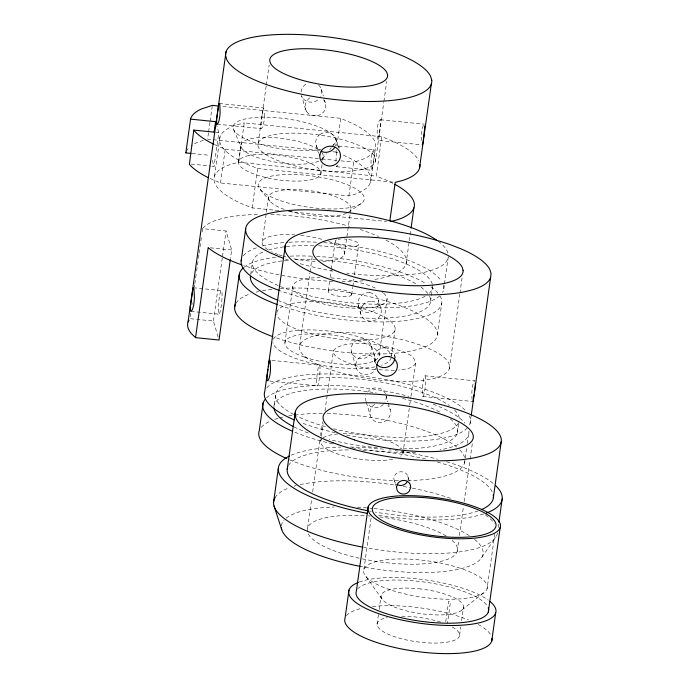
<?xml version="1.0" encoding="UTF-8"?>
<svg xmlns="http://www.w3.org/2000/svg" width="688" height="688" viewBox="0 0 688 688"><rect width="100%" height="100%" fill="white"/><g stroke="black" fill="none" stroke-linecap="round" stroke-linejoin="round"><path stroke-width="0.52" stroke-dasharray="3.44 2.58" d="M421.589 140.601L421.529 139.501A10.363 2.528 -86.4 0 1 423.55 125.139L424.014 124.347M410.968 396.279L415.586 363.419C414.511 353.073 400.046 351.198 392.014 348.033C377.162 344.258 361.561 342.349 346.296 344.37C308.267 353.193 365.457 370.548 376.061 369.499M210.124 178.476L220.504 182.965L348.902 195.899C358.543 193.896 375.098 187.437 369.877 174.812A104.051 30.59 8 0 0 349.65 158.111L341.11 154.103M370.617 182.638L375.811 145.056L374.625 141.049A104.051 30.59 8 0 0 354.389 124.347L340.749 118.327L220.831 106.244M208.49 132.818L207.595 139.148L320.083 150.483M208.636 131.769L209.969 122.266M210.124 121.217L212.196 106.442M190.679 313.375L189.94 318.664L213.409 321.029L218.122 337.017M191.875 304.896L192.176 302.78M194.403 286.887L194.704 284.772M194.85 283.714L196.493 272.061M196.639 271.003L198.273 259.35M198.428 258.292L199.021 254.053M199.167 252.995L201.55 236.044M202.143 231.804L202.59 228.631L226.068 230.996L231.658 249.976L230.463 258.456M211.964 166.161L214.045 166.367L218.793 132.603L216.737 125.637M214.51 176.162L220.048 136.766M220.504 182.965L225.243 149.201L214.871 144.712M213.409 321.029L222.344 257.475M222.491 256.418L226.068 230.996M238.659 161.216L241.032 144.334M278.812 210.588L252.152 207.905L244.016 204.697A104.051 30.59 8 0 1 232.019 163.976L238.71 162.265L244.249 122.877L381.806 136.731L389.941 139.939A104.051 30.59 8 0 1 418.717 160.648M258.163 143.095L266.17 86.12M266.316 85.063L269.137 65.016M262.008 115.799L260.623 127.031A10.406 1.316 -84.2 0 0 261.096 128.622L262.257 127.701A10.354 2.528 -86.4 0 0 264.373 115.773L264.338 114.526M252.152 207.905L257.682 168.508L249.555 165.309A104.051 30.59 8 0 1 237.558 124.58L244.249 122.877M250.707 274.46L252.401 262.395L253.339 259.35L255.996 256.185A90.936 26.737 8 0 1 265.026 251.146M262.317 241.531L266.282 213.263M266.437 212.222L268.638 196.51M274.349 404.535L275.948 393.132M284.892 343.028L292.804 286.733M320.771 174.133L322.104 164.638M322.698 160.416L323.145 157.251M299.736 345.281L309.91 272.93M310.056 271.872L312.3 255.91M337.705 152.762L336.002 152.091L336.294 149.975M336.888 145.761L340.749 118.327M328.21 291.033L329.526 281.641M330.12 277.462L331.143 270.16M331.289 269.12L335.245 240.946M348.902 195.899L353.649 162.136C361.802 159.969 371.477 157.113 375.364 148.875M344.421 254.457L350.751 209.436M307.588 528.006L311.767 498.275M312.662 491.903L319.98 439.873M320.574 435.624L322.517 421.821M320.814 440.604L321.262 437.422M321.408 436.364L323.197 423.645M324.985 410.925L333.474 350.502M351.671 294.722L352.695 287.421M352.841 286.371L353.873 279.07M354.458 274.899L358.706 244.636M373.386 162.454L374.513 153.845A10.406 1.316 -84.2 0 0 373.412 150.087L373.137 150.56A10.363 2.528 -86.4 0 0 371.116 164.922L371.167 166.023A10.406 1.316 -84.2 0 0 372.277 169.781L373.214 163.692M375.459 161.551A59.452 17.484 8 0 0 292.434 133.145A59.452 17.484 8 0 0 282.536 162.282A59.452 17.484 8 0 0 375.459 161.551L383.766 102.469M383.913 101.411L386.733 81.365M379.527 132.578L380.911 121.346A10.406 1.316 -84.2 0 0 380.438 119.755L379.939 119.91A10.38 2.537 -86.5 0 0 377.187 133.859L377.755 138.838A10.406 1.316 -84.2 0 0 378.228 140.421L420.058 144.635M392.943 183.335A104.051 30.59 8 0 0 384.411 179.327L376.276 176.128L381.806 136.731M379.165 355.3L387.077 299.013M391.3 356.47L395.11 329.354M406.006 264.14L409.136 241.849M409.291 240.783L410.925 229.104M363.909 569.423L371.133 518.012M377.101 624.042L378.417 614.668M379.157 609.456L381.057 595.911M402.919 453.53L409.627 405.825M409.773 404.759L410.813 397.337M430.568 301.404L432.546 287.343M437.284 335.039L441.791 302.961M443.769 288.891L444.345 284.755M444.491 283.723L448.275 256.822A102.263 30.066 8 0 1 346.683 273.093M449.298 368.811L459.765 294.335M459.911 293.277L462.155 277.316M457.288 433.32L458.896 421.925M464.503 463.213L465.088 459.042M465.234 458.002L466.696 447.587M467.281 443.416L468.459 435.074M470.059 423.679L471.099 416.257M445.729 621.763L448.602 601.303L450.442 602.086L447.424 623.569M457.15 551.535L458.793 539.856M459.386 535.608L463.411 506.936M464.159 501.629L469.981 460.22M470.128 459.163L472.518 442.169M459.575 635.248L460.745 626.914M461.622 620.662L463.531 607.108M487.07 588.799A62.427 18.352 8 0 0 399.9 558.966A62.427 18.352 8 0 0 389.503 589.564A62.427 18.352 8 0 0 487.07 588.799L494.741 534.241M498.172 527.472L498.766 523.258M262.18 114.569L263.306 107.956A10.406 1.316 -84.2 0 1 263.779 109.547L264.02 111.215A10.475 2.485 -86.8 0 1 264.304 114.586M379.355 133.816L378.228 140.421M415.586 363.419C412.275 368.992 404.553 369.181 398.782 370.032M362.559 305.704L361.854 306.779A10.243 9.288 -40.5 0 0 360.839 314.029L361.226 315.19A10.423 9.778 -26 0 0 368.82 320.952L370.11 321.081A10.423 9.942 -5.4 0 0 379.226 317.005L379.931 315.955A10.243 9.77 18.8 0 0 380.954 308.706L378.4 300.028M481.832 557.289L496.065 536.769M322.319 158.679L326.404 153.691M329.801 149.537L331.16 147.877M331.84 147.051L334.566 143.732M461.966 609.972L483.647 592.893M320.083 134.418L319.06 135.192A10.286 9.821 18.8 0 0 317.288 147.748L318.062 148.78A10.432 9.95 -5.4 0 0 319.954 150.483M348.463 212.162L361.148 203.536M203.399 140.223L196.777 142.708A104.051 30.59 8 0 0 191.591 145.598M394.422 370.307L378.288 369.74M380.412 119.755L424.367 124.184M371.58 301.292L372.87 301.421A10.423 9.942 -5.4 0 1 380.567 307.467M219.386 103.527L263.306 107.956M217.167 124.193L261.096 128.622M215.671 132.294L218.793 132.603M338.745 146.054L373.954 149.606M332.82 151.764L336.002 152.091M225.243 149.201L320.754 158.816M321.812 158.928L336.664 160.424M340.913 160.854L353.649 162.136M336.527 166.72L371.735 170.271M192.072 153.527L209.78 155.316M238.71 162.265L376.276 176.128M257.682 168.508L394.181 182.26M191.135 164.062L210.924 166.057M288.41 211.56L386.51 221.441M210.313 247.826L231.658 249.976M193.457 287.765L221.441 290.585A11.894 1.505 -84.2 0 1 220.753 309.024A11.894 1.505 -84.2 0 1 218.294 307.562A11.894 1.505 -84.2 0 1 221.441 290.585M190.903 311.372L218.887 314.192M271.906 360.374L319.464 365.173A10.406 1.316 -84.2 0 1 318.897 381.229A10.406 1.316 -84.2 0 1 316.721 380.111A10.406 1.316 -84.2 0 1 319.464 365.173M425.098 375.811A10.406 1.316 -84.2 0 1 424.522 391.868A10.406 1.316 -84.2 0 1 422.346 390.75A10.406 1.316 -84.2 0 1 425.098 375.811L474.772 380.817A10.406 1.316 -84.2 0 0 474.23 381.307L473.955 381.78A10.363 2.528 -86.4 0 0 471.934 396.133L471.994 397.243A10.406 1.316 -84.2 0 0 472.174 400.519M269.696 381.04L317.254 385.839M422.879 396.477L472.561 401.482M385.28 347.818L386.57 347.947A10.423 9.778 -26 0 1 394.164 353.709L395.402 357.76M260.279 189.57L270.049 201.3M306.65 111.594L307.39 112.54A10.432 9.787 -26 0 0 314.012 115.782A10.432 9.95 -5.4 0 0 321.451 113.959L322.474 113.185A10.286 9.821 18.8 0 0 324.246 100.629L323.472 99.605M366.025 576.604L382.089 599.119M233.696 129.765L241.333 147.464M409.317 481.101L407.554 475.46A7.181 6.734 -26 0 0 402.059 471.839A7.181 6.846 -5.4 0 0 395.566 474.264L394.585 475.718A7.181 6.846 -5.4 0 0 394 479.932L395.634 485.616M394.215 480.766L394.542 481.566A7.215 6.88 -5.5 0 0 395.505 483.019M380.559 307.51L380.954 308.706M385.289 347.775A10.423 9.942 -5.4 0 0 376.164 351.852L375.45 352.944A10.243 9.77 18.8 0 0 374.427 360.194L374.831 361.389A10.423 9.942 -5.4 0 0 375.373 362.516M321.296 89.165L323.326 96.053M324.478 99.984L325.347 102.933M335.95 138.924L338.556 147.782M305.584 109.452L301.533 95.684A10.415 9.761 -26 0 0 309.978 102.099A10.415 9.933 -5.4 0 0 318.441 99.485M316.188 145.443L318.501 153.312M371.563 346.339L376.241 362.232A10.406 9.856 -16.4 0 0 368.209 355.128L366.919 354.999A10.406 9.856 -16.4 0 0 355.911 363.857A10.406 9.856 -16.4 0 0 364.15 374.659L365.44 374.788A10.406 9.856 -16.4 0 0 375.786 368.347M385.916 395.084L387.946 401.99M388.238 402.97L390.268 409.876M358.285 305.352L360.839 314.029M374.427 360.194L375.854 365.018M351.448 351.68L356.126 367.555M366.377 402.385L370.144 415.191M212.291 160.399L214.045 166.367M407.881 476.251L408.096 477.068A7.181 6.734 -26 0 1 408.07 479.631M469.319 415.844A104.051 30.59 8 0 1 468.657 426.379M467.393 427.919A104.051 30.59 8 0 1 344.636 434.713M335.271 432.735A104.051 30.59 8 0 1 300.966 422.613M266.849 387.817A104.051 30.59 8 0 1 363.402 376.173A104.051 30.59 8 0 1 465.914 411.011M362.567 305.653A10.423 9.778 -26 0 1 371.589 301.249M402.626 450.391A41.615 12.238 8 0 1 400.631 456.247M392.728 459.214A41.615 12.238 8 0 1 343.028 455.637A41.615 12.238 8 0 1 321.64 439.185M323.093 437.878A41.615 12.238 8 0 1 338.78 433.87M343.243 433.664A41.615 12.238 8 0 1 401.508 448.739M394.551 354.87A10.243 9.288 -40.5 0 1 394.749 358.525M464.925 461.338A104.051 30.59 8 0 1 408.414 480.577M398.541 480.62A104.051 30.59 8 0 1 288.736 459.455M261.294 427.351A104.051 30.59 8 0 1 270.117 421.211M274.71 419.396A104.051 30.59 8 0 1 278.614 418.175M279.577 417.917A104.051 30.59 8 0 1 283.645 416.928M288.65 415.948A104.051 30.59 8 0 1 293.896 415.139M294.868 415.01A104.051 30.59 8 0 1 322.182 413.488M327.213 413.548A104.051 30.59 8 0 1 456.626 447.037M459.696 449.849A104.051 30.59 8 0 1 464.555 457.408M468.898 431.264A104.051 30.59 8 0 1 440.045 449.875M415.492 452.343A104.051 30.59 8 0 1 352.351 447.802M332.648 443.906A104.051 30.59 8 0 1 292.692 431.316M266.514 397.879A104.051 30.59 8 0 1 409.016 396.434M433.268 404.226A104.051 30.59 8 0 1 464.933 423.103M374.736 404.329A10.415 9.924 -5.4 0 0 370.006 414.589A10.415 9.924 -5.4 0 0 378.228 422.466L379.527 422.604A10.415 9.761 -26 0 0 389.546 416.567A10.415 9.761 -26 0 0 387.843 405.662M386.149 396.305A10.406 9.856 -16.4 0 1 384.893 402.334M383.354 404.372A10.406 9.856 -16.4 0 1 375.115 407.64L373.825 407.511A10.406 9.856 -16.4 0 1 367.418 403.736M366.188 401.586A10.406 9.856 -16.4 0 1 365.844 395.488M367.521 392.1A10.406 9.856 -16.4 0 1 376.594 387.86L377.884 387.989A10.406 9.856 -16.4 0 1 385.521 393.914M458.569 422.733A92.725 27.262 8 0 1 333.585 428.77M325.458 426.629A92.725 27.262 8 0 1 296.433 415.905M293.647 414.477A92.725 27.262 8 0 1 319.103 377.936A92.725 27.262 8 0 1 449.427 405.619M454.613 410.005A92.725 27.262 8 0 1 459.274 420.248M450.27 418.897A92.725 27.262 8 0 1 399.934 448.843M377.334 447.699A92.725 27.262 8 0 1 329.079 439.434M308.276 433.001A92.725 27.262 8 0 1 293.922 426.852M273.919 407.072A92.725 27.262 8 0 1 376.302 392.943M402.566 398.421A92.725 27.262 8 0 1 441.515 413.032M357.674 588.945A66.891 19.668 8 0 1 424.599 582.082A66.891 19.668 8 0 1 487.835 606.971M452.317 627A41.615 12.238 8 0 1 444.482 642.549A41.615 12.238 8 0 1 388.729 634.448A41.615 12.238 8 0 1 387.241 617.549M401.74 616.216A41.615 12.238 8 0 1 441.326 622.339M346.46 615.674A74.321 21.853 8 0 1 362.017 608.235M372.586 606.515A74.321 21.853 8 0 1 468.442 619.897M478.332 624.523A74.321 21.853 8 0 1 491.112 635.48M359.325 582.022A74.321 21.853 8 0 1 425.416 579.881A74.321 21.853 8 0 1 488.308 600.168M328.744 241.514A41.615 12.238 8 0 1 321.984 261.397M315.259 261.337A41.615 12.238 8 0 1 292.744 258.559M285.933 256.951A41.615 12.238 8 0 1 283.164 256.168M282.269 255.902A41.615 12.238 8 0 1 278.812 254.766M277.995 254.474A41.615 12.238 8 0 1 271.511 251.756M267.804 249.692A41.615 12.238 8 0 1 294.49 234.797M300.639 235.322A41.615 12.238 8 0 1 323.575 239.82M284.316 209.453A41.615 12.238 8 0 1 273.815 192.279A41.615 12.238 8 0 1 324.59 193.371A41.615 12.238 8 0 1 349.925 210.855M346.391 213.314A41.615 12.238 8 0 1 289.493 211.147M386.011 240.121A104.051 30.59 8 0 1 372.414 279.775M363.212 280.799A104.051 30.59 8 0 1 342.056 281.564M332.889 281.358A104.051 30.59 8 0 1 243.707 265.525M202.797 228.278A104.051 30.59 8 0 1 259.729 214.432M270.754 214.527A104.051 30.59 8 0 1 349.487 226.292M360.108 229.491A104.051 30.59 8 0 1 378.495 236.474M306.642 111.594A10.286 9.331 -40.5 0 1 308.405 99.029L309.411 98.186A10.432 9.787 -26 0 1 310.52 97.421M320.092 134.358A10.432 9.95 -5.4 0 1 327.531 132.535A10.432 9.787 -26 0 1 334.144 135.837L334.884 136.783A10.286 9.331 -40.5 0 1 335.4 146.183M318.561 84.994A10.415 9.933 -5.4 0 1 320.763 96.466M301.077 92.029A10.415 9.761 -26 0 1 306.47 83.773M337.997 147.026A10.406 1.316 -84.2 0 1 339.27 148.41M337.481 165.129A10.406 1.316 -84.2 0 1 336.14 165.756M335.985 161.379A10.406 1.316 -84.2 0 1 336.613 153.82L336.785 152.581A10.406 1.316 -84.2 0 1 337.172 150.302M321.141 149.373A51.832 15.239 8 0 1 237.429 134.065A51.832 15.239 8 0 1 282.785 118.327A51.832 15.239 8 0 1 332.743 145.349M321.735 152.461A41.615 12.238 8 0 1 320.857 159.977M318.785 161.13A41.615 12.238 8 0 1 255.377 156.778A41.615 12.238 8 0 1 257.596 137.72A41.615 12.238 8 0 1 319.997 150.775M186.25 151.498A104.051 30.59 8 0 1 189.948 146.854M497.433 532.753A112.97 33.213 8 0 1 363.737 547.338M275.002 497.751A112.97 33.213 8 0 1 289.33 487.783M294.12 486.192A112.97 33.213 8 0 1 296.193 485.608M300.226 484.619A112.97 33.213 8 0 1 395.394 485.135M403.366 486.459A112.97 33.213 8 0 1 410.272 487.74M412.379 488.162A112.97 33.213 8 0 1 451.861 498.757M485.436 514.934A112.97 33.213 8 0 1 494.345 523.31M452.128 540.364A75.809 22.291 8 0 1 437.955 562.027A75.809 22.291 8 0 1 361.2 558.63M359.196 558.192A75.809 22.291 8 0 1 307.304 529.218A75.809 22.291 8 0 1 365.173 515.673M368.243 515.871A75.809 22.291 8 0 1 370.316 516.026M379.699 516.955A75.809 22.291 8 0 1 447.148 536.683M483.681 513.945A112.97 33.213 8 0 1 407.468 518.812L393.467 517.402A112.97 33.213 8 0 1 376.422 514.977M291.127 455.215A112.97 33.213 8 0 1 340.792 447.088M350.115 447.062A112.97 33.213 8 0 1 386.08 449.462M389.09 449.832A112.97 33.213 8 0 1 391.102 450.09M395.127 450.631A112.97 33.213 8 0 1 398.137 451.07M401.138 451.526A112.97 33.213 8 0 1 437.508 459.163M446.538 461.725A112.97 33.213 8 0 1 495.042 485.1M478.048 510.952A104.051 30.59 8 0 1 375.33 512.121M371.391 511.416A104.051 30.59 8 0 1 369.439 511.055M288.47 465.527A104.051 30.59 8 0 1 349.599 449.918M362.834 450.219A104.051 30.59 8 0 1 425.494 458.991M437.362 462.069A104.051 30.59 8 0 1 492.703 493.038M474.582 539.383A101.815 29.937 8 0 1 460.066 568.907A101.815 29.937 8 0 1 359.919 566.31M281.366 525.752A101.815 29.937 8 0 1 284.092 520.094M286.139 518.159A101.815 29.937 8 0 1 334.11 506.996M357.399 507.254A101.815 29.937 8 0 1 366.721 507.882M369.86 508.148A101.815 29.937 8 0 1 373.008 508.449M374.066 508.561A101.815 29.937 8 0 1 469.216 535.565M383.612 293.165A47.567 13.984 8 0 1 358.396 308.224A47.567 13.984 8 0 1 296.872 293.088A47.567 13.984 8 0 1 320.075 277.531M331.057 277.875A47.567 13.984 8 0 1 376.585 288.693M381.668 291.66A47.567 13.984 8 0 1 383.01 292.658M391.154 357.511A59.71 17.561 8 0 1 381.47 365.233M374.865 366.876A59.71 17.561 8 0 1 311.32 363.101A59.71 17.561 8 0 1 272.912 342.409M273.377 339.296A59.71 17.561 8 0 1 334.592 331.797A59.71 17.561 8 0 1 391.145 355.92M276.86 312.67A59.71 17.561 8 0 1 366.257 309.669A59.71 17.561 8 0 1 366.42 340.104A59.71 17.561 8 0 1 276.868 314.261M336.492 239.837A11.894 3.5 8 0 0 335.194 241.385L335.331 241.841A11.894 3.5 8 0 0 348.051 246.442A11.894 3.5 8 0 0 358.758 244.206L358.62 243.741A11.894 3.5 8 0 0 344.439 239.02M338.161 239.321A11.894 3.5 8 0 1 340.379 239.028M332.932 271.038A102.263 30.066 8 0 1 297.646 262.971M288.719 260.15A102.263 30.066 8 0 1 284.626 258.722M438.222 241.282A102.263 30.066 8 0 1 448.292 254.913M439.985 295.9A102.263 30.066 8 0 1 393.476 321.588A102.263 30.066 8 0 1 278.141 304.861M243.991 267.288A102.263 30.066 8 0 1 278.606 256.977M290.155 256.151A102.263 30.066 8 0 1 312.498 256.194M316.6 256.392A102.263 30.066 8 0 1 426.225 283.74M430.937 286.836A102.263 30.066 8 0 1 437.903 293.045M432.434 284.78A90.936 26.737 8 0 1 428.942 293.552M425.081 296.244A90.936 26.737 8 0 1 279.001 285.89M278.115 285.503A90.936 26.737 8 0 1 252.401 262.395M268.535 249.968A90.936 26.737 8 0 1 314.33 245.633M318.57 245.797A90.936 26.737 8 0 1 432.219 283.912M429.553 296.21A90.936 26.737 8 0 1 382.571 318.191A90.936 26.737 8 0 1 278.838 300.716M251.516 273.239A90.936 26.737 8 0 1 288.496 260.236M294.842 259.823A90.936 26.737 8 0 1 315.603 259.815M319.585 260.012A90.936 26.737 8 0 1 416.945 284.445M420.91 287.068A90.936 26.737 8 0 1 428.504 294.412M439.718 295.883A102.263 30.066 8 0 1 280.119 290.792M243.346 255.833A102.263 30.066 8 0 1 257.295 247.508M262.567 245.96A102.263 30.066 8 0 1 287.876 242.314M288.951 242.245A102.263 30.066 8 0 1 318.578 242.322M323.773 242.658A102.263 30.066 8 0 1 441.447 281.022M443.407 285.038A102.263 30.066 8 0 1 442.53 292.529M280.317 288.521A102.263 30.066 8 0 1 414.133 311.707A102.263 30.066 8 0 1 408.638 351.482A102.263 30.066 8 0 1 273.635 336.939M235.924 303.356A102.263 30.066 8 0 1 250.81 293.647M256.082 292.108A102.263 30.066 8 0 1 258.757 291.463M262.549 290.689A102.263 30.066 8 0 1 272.981 289.175M248.858 155.522L245.668 156.339A41.615 12.238 8 0 0 250.466 172.628A41.615 12.238 8 0 0 302.806 180.867L306.908 180.445A41.615 12.238 8 0 0 308.972 162.721A41.615 12.238 8 0 0 248.858 155.522M324.994 333.783L318.303 334.918A75.809 22.291 8 0 0 328.296 368.854L336.079 371.443A75.809 22.291 8 0 0 362.55 377.712L381.367 380.318L399.762 381.462A75.809 22.291 8 0 0 424.04 380.309L430.731 379.174A75.809 22.291 8 0 0 449.617 366.033L448.757 363.109A75.809 22.291 8 0 0 420.738 345.238L412.946 342.65A75.809 22.291 8 0 0 386.484 336.38L367.667 333.775L349.272 332.631A75.809 22.291 8 0 0 324.994 333.783M369.671 292.675L369.026 292.624A10.415 9.761 -26 0 0 358.07 301.671A10.415 9.761 -26 0 0 366.265 312.292L367.555 312.412A10.415 9.924 -5.4 0 0 378.624 303.743A10.415 9.924 -5.4 0 0 370.316 292.744L369.671 292.675M363.152 339.029L362.189 338.952A10.415 9.761 -26 0 0 351.233 347.999A10.415 9.761 -26 0 0 359.428 358.62L360.718 358.723A10.415 9.924 -5.4 0 0 371.778 350.054A10.415 9.924 -5.4 0 0 363.479 339.064L363.152 339.029M420.764 588.971L415.604 588.472A41.615 12.238 8 0 0 389.322 604.7A41.615 12.238 8 0 0 459.532 611.589A41.615 12.238 8 0 0 420.764 588.971M351.723 294.283L351.585 293.828A11.894 3.5 8 0 0 338.866 289.227A11.894 3.5 8 0 0 328.159 291.463L328.296 291.927A11.894 3.5 8 0 0 341.016 296.528A11.894 3.5 8 0 0 351.723 294.283M280.412 200.681A53.535 15.738 8 0 0 364.081 200.027A53.535 15.738 8 0 0 289.33 174.442A53.535 15.738 8 0 0 280.412 200.681M304.311 357.02A47.567 13.984 8 0 0 378.907 356.651A47.567 13.984 8 0 0 312.868 333.818A47.567 13.984 8 0 0 304.311 357.02"/><path stroke-width="1.03" d="M191.032 153.424L185.829 152.899L185.88 152.409M185.829 152.899L190.628 118.646A104.051 30.59 8 0 1 201.515 108.945L212.343 105.384L218.715 106.029M490.613 277.445L491.051 273.626L489.873 269.61A104.051 30.59 8 0 0 461.106 248.901L451.414 245.091A104.051 30.59 8 0 0 310.821 230.919L302.849 232.957A104.051 30.59 8 0 0 314.846 273.686L324.53 277.496A104.051 30.59 8 0 0 465.131 291.66L473.095 289.631A104.051 30.59 8 0 0 490.613 277.445L471.254 415.199M475.09 387.318L475.339 385.056A10.406 1.316 -84.2 0 0 475.296 383.173M474.918 388.539L474.393 392.392M267.959 369.25L267.013 376.585A10.406 1.316 -84.2 0 0 268.114 380.344L268.389 379.871A10.363 2.528 -86.4 0 0 270.41 365.509L270.358 364.408A10.406 1.316 -84.2 0 0 269.249 360.65L268.311 366.738M214.63 132.191L193.792 130.084L189.406 164.38A104.051 30.59 8 0 0 206.856 176.945L208.447 177.693M214.088 132.208L215.568 121.656L190.567 119.136M230.317 259.514L218.999 340.018L195.53 337.653L191.599 333.852A104.051 30.59 8 0 1 188.073 321.881L226.042 51.763M195.53 337.653L208.18 247.611L208.61 248.024A104.051 30.59 8 0 0 241.798 264.863M234.694 306.986L239.2 274.916M241.178 260.847L245.685 228.769M263.186 402.781L259.23 430.92A104.051 30.59 8 0 0 286.733 458.578M285.339 245.143L264.785 391.377A104.051 30.59 8 0 0 294.292 419.921M273.635 501.767L278.382 468.003M287.214 469.225L295.126 412.955M389.855 220.728L395.247 182.372L401.938 180.66A104.051 30.59 8 0 0 419.895 164.656M348.988 590.089L345.032 618.228A74.321 21.853 8 0 0 416.231 651.416A74.321 21.853 8 0 0 491.997 638.344M368.209 506.824L356.341 591.241A66.891 19.668 8 0 0 422.828 621.531A66.891 19.668 8 0 0 488.205 607.839M411.08 228.046L413.909 207.871M419.448 168.474L431.316 84.065M423.799 137.041L424.84 125.904M493.339 497.759L501.251 441.49M498.912 522.201L502.171 498.989M488.308 612.002L500.167 527.593A66.891 19.668 8 0 0 406.771 495.627A66.891 19.668 8 0 0 395.626 528.41A66.891 19.668 8 0 0 500.167 527.593M491.731 641.078L495.687 612.939M423.627 138.271L422.776 144.162L422.183 144.85M474.041 394.903L473.095 400.992A10.406 1.316 -84.2 0 1 472.905 401.319M407.511 481.282L406.539 482.761A7.215 6.76 -26 0 1 400.132 485.444A7.215 6.88 -5.5 0 1 396.813 484.197M188.073 321.881L189.011 320.273M390.664 221.519L396.4 220.057A104.051 30.59 8 0 0 394.878 184.358M213.985 144.299L211.594 143.173A104.051 30.59 8 0 1 194.154 130.617L193.792 130.084M274.039 506.024L281.727 529.588M215.568 121.656L216.445 124.64M394.749 358.525A10.243 9.288 -40.5 0 1 393.527 362.12L392.822 363.195A10.423 9.778 -26 0 1 383.809 367.607L382.519 367.478A10.423 9.942 -5.4 0 1 376.895 364.528M292.692 431.316A104.051 30.59 8 0 1 265.25 399.221M293.036 426.397A92.725 27.262 8 0 1 273.953 407.941M489.873 601.372A74.321 21.853 8 0 1 418.338 623.018A74.321 21.853 8 0 1 358.388 582.375M321.055 151.145A10.432 9.95 -5.4 0 0 324.762 152.289A10.432 9.787 -26 0 0 332.123 150.19L333.121 149.339A10.286 9.331 -40.5 0 0 334.772 147.318M495.73 485.745A112.97 33.213 8 0 1 486.485 512.973M367.495 513.386A112.97 33.213 8 0 1 289.321 456.067M362.757 547.149A112.97 33.213 8 0 1 275.002 497.751M493.219 494.835A104.051 30.59 8 0 1 481.6 509.541M367.487 510.677A104.051 30.59 8 0 1 287.644 467.341M359.919 566.31A101.815 29.937 8 0 1 281.349 527.644M283.628 258.353A102.263 30.066 8 0 1 306.994 209.788L318.983 210.046A102.263 30.066 8 0 1 437.422 240.688M277.135 304.5A102.263 30.066 8 0 1 243.242 267.924M279.113 290.431A102.263 30.066 8 0 1 241.591 258.998M277.926 300.338A90.936 26.737 8 0 1 250.423 276.464M272.629 336.578A102.263 30.066 8 0 1 235.468 304.242M396.469 486.932L397.114 490.295A7.198 6.82 -16.4 0 0 409.111 491.49L410.762 487.491L410.125 484.189A7.198 6.82 -16.4 0 0 398.137 482.985L396.469 486.932M190.275 306.908L190.266 307.321A11.894 1.505 -84.2 0 0 191.316 311.191L191.995 310.236A11.834 2.89 -86.4 0 0 194.308 294.421L194.085 291.824A11.894 1.505 -84.2 0 0 193.044 287.954L190.275 306.908M216.608 119.497L216.703 122.61A10.406 1.316 -84.2 0 0 217.167 124.193L217.408 124.115A7.405 0.937 -84.2 0 0 217.795 123.513L217.984 123.238A10.363 2.528 -86.4 0 0 220.005 108.876L219.85 105.118A10.406 1.316 -84.2 0 0 219.386 103.527L219.145 103.604A7.405 0.937 -84.2 0 0 218.758 104.215L216.608 119.497M389.124 356.616L387.834 356.487A10.415 9.924 -5.4 0 0 376.766 365.156A10.415 9.924 -5.4 0 0 385.065 376.155L386.355 376.276A10.415 9.761 -26 0 0 397.311 367.229A10.415 9.761 -26 0 0 389.124 356.608M431.754 80.247L430.576 76.239A104.051 30.59 8 0 0 319.266 35.965A104.051 30.59 8 0 0 225.595 55.582L226.773 59.598A104.051 30.59 8 0 0 338.083 99.863A104.051 30.59 8 0 0 431.754 80.247M463.076 270.281L462.216 267.357A75.809 22.291 8 0 0 343.355 237.48A75.809 22.291 8 0 0 355.077 277.298A75.809 22.291 8 0 0 463.076 270.281M387.576 74.958L386.905 72.67A59.452 17.484 8 0 0 323.3 49.656A59.452 17.484 8 0 0 269.773 60.871L270.444 63.158A59.452 17.484 8 0 0 334.05 86.172A59.452 17.484 8 0 0 387.576 74.958M398.197 527.662A62.427 18.352 8 0 0 495.773 526.896A62.427 18.352 8 0 0 408.595 497.063A62.427 18.352 8 0 0 398.197 527.662M319.843 154.895A10.415 9.933 -5.4 0 0 328.787 165.989A10.415 9.761 -26 0 0 340.388 156.967A10.415 9.761 -26 0 0 331.556 146.277A10.415 9.933 -5.4 0 0 319.843 154.895M354.483 439.916A75.809 22.291 8 0 0 472.966 438.987A75.809 22.291 8 0 0 367.108 402.764A75.809 22.291 8 0 0 354.483 439.916M333.061 442.805A104.051 30.59 8 0 0 499.995 445.188A104.051 30.59 8 0 0 361.51 393.665A104.051 30.59 8 0 0 333.061 442.805"/></g></svg>
